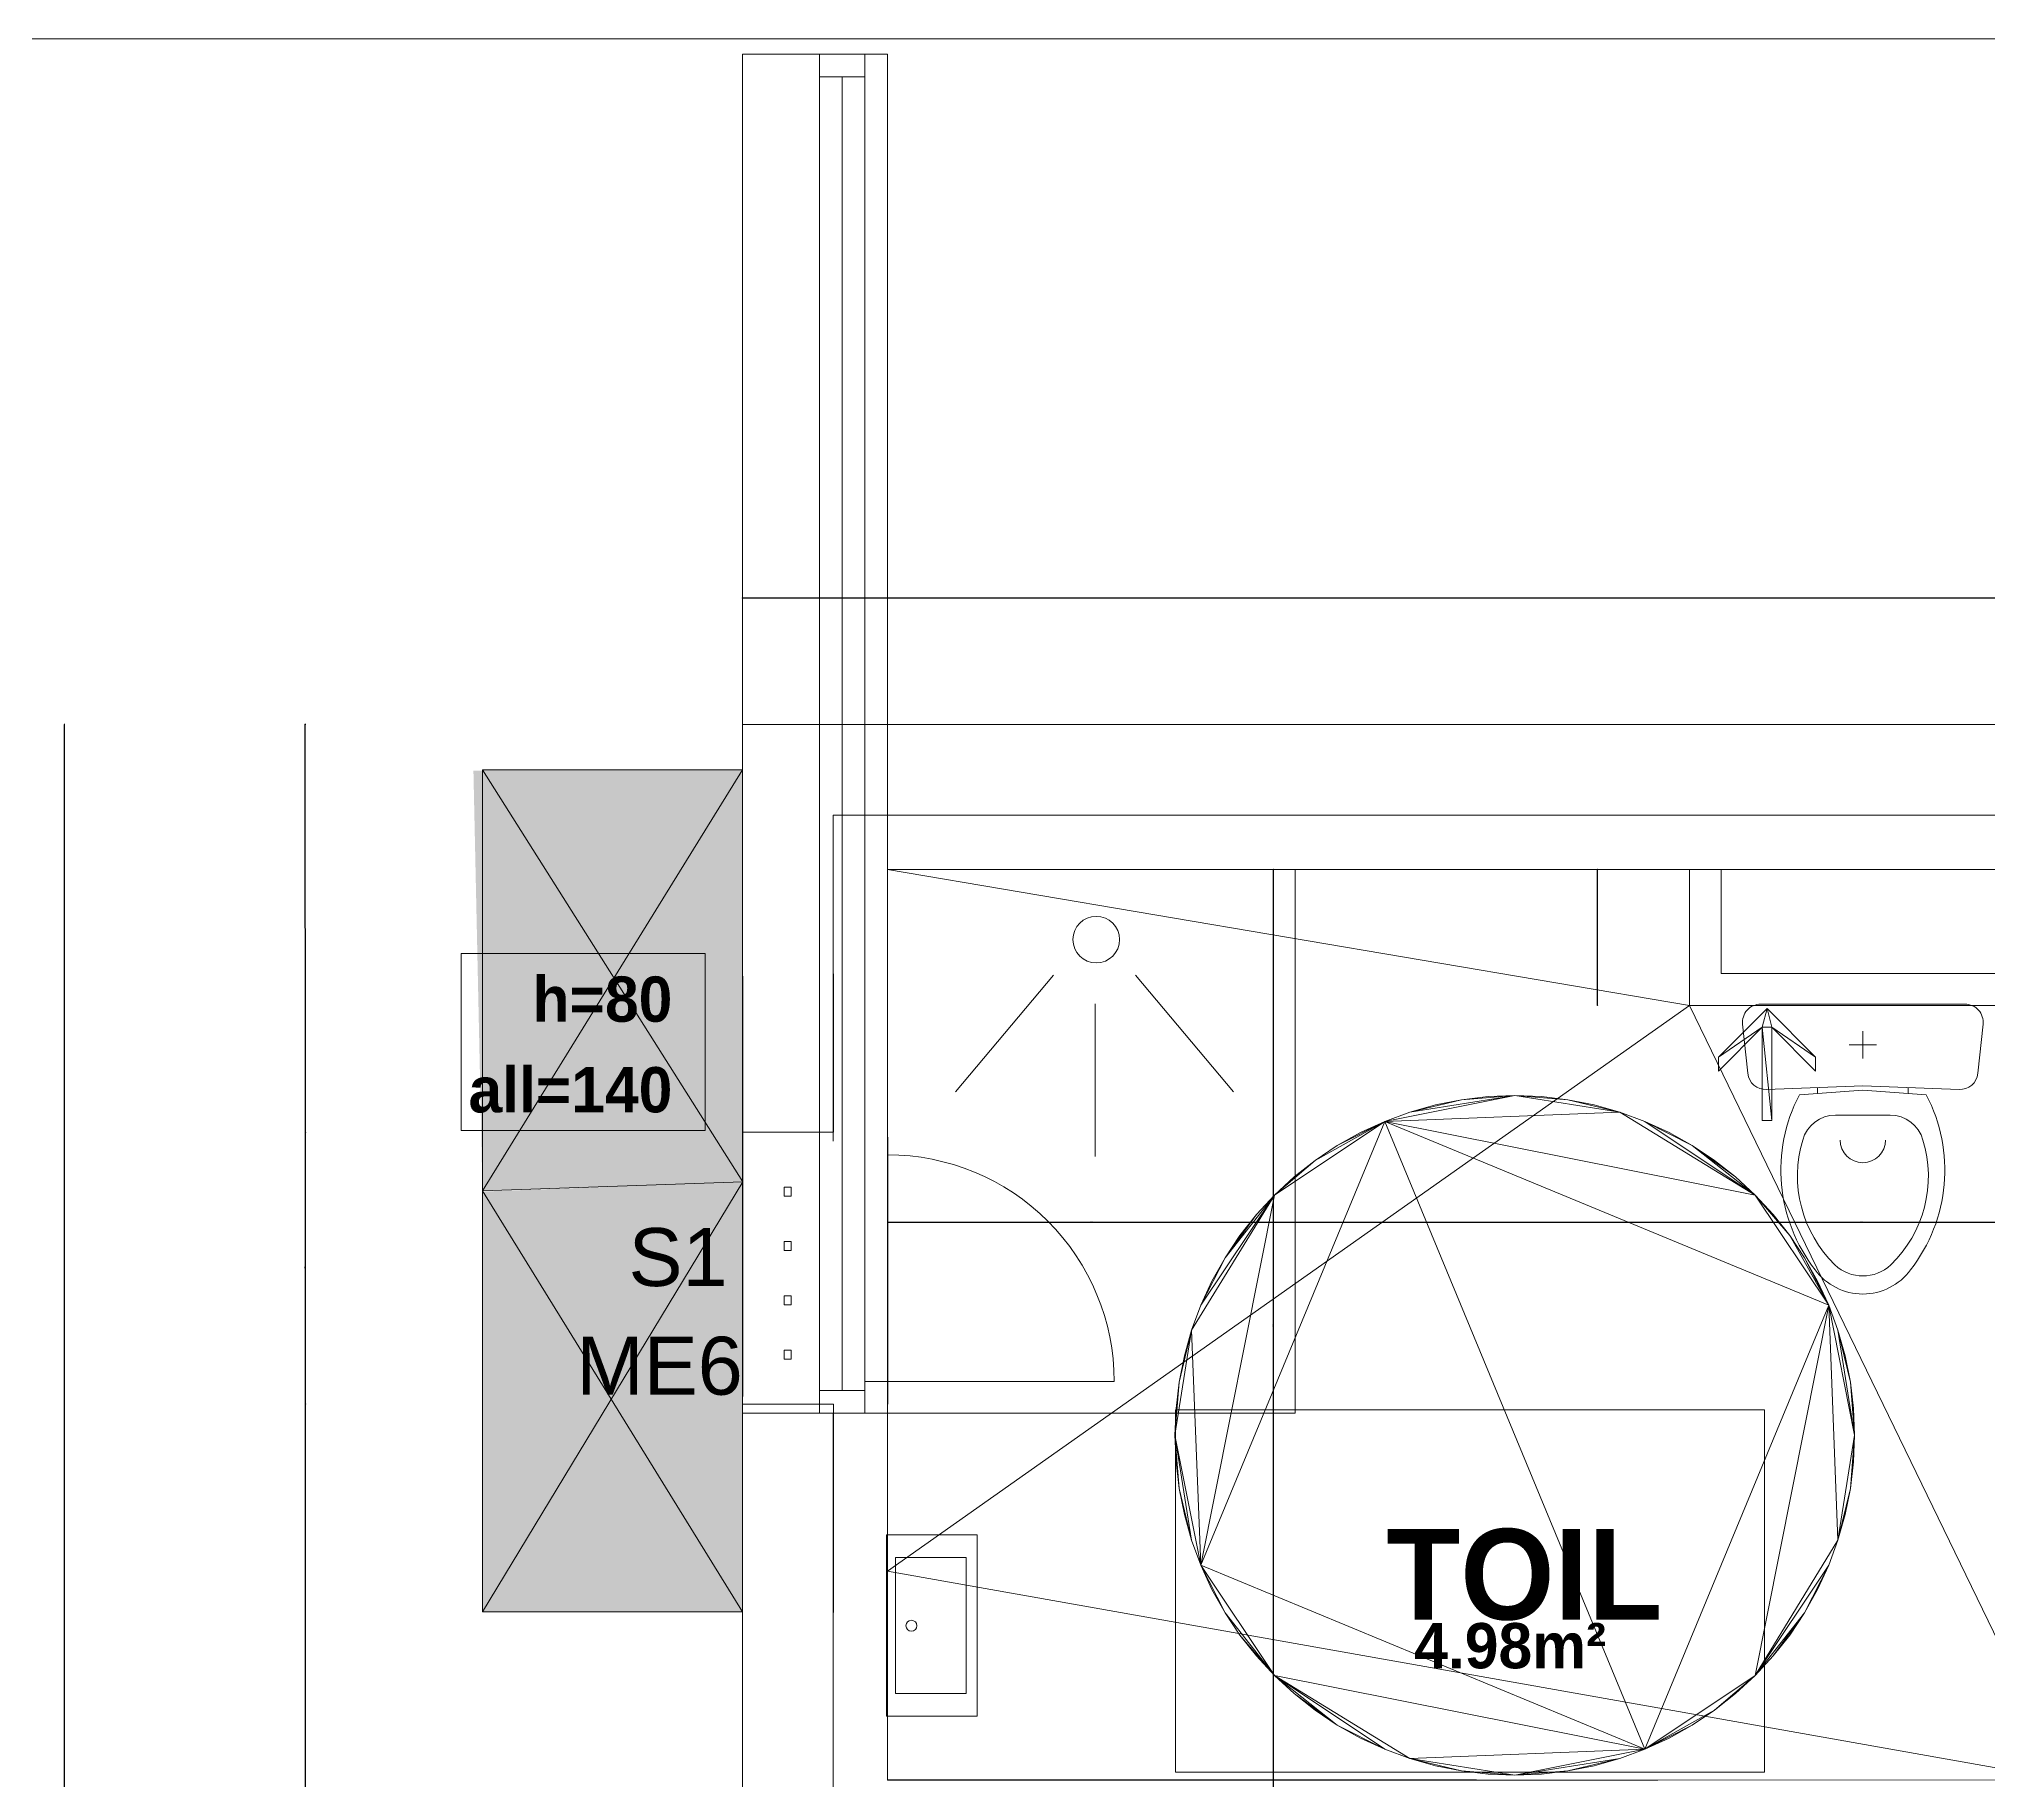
# Model space of a CAD drawing. Header units: metres. Extents: x -12536 to 12621, y -17191 to 9596.
# Drawn here: x -10563.6 to -10133.2, y -1645.3 to -1261 of the extents above; entities that cross this region are included whole.
import ezdxf
from ezdxf.enums import TextEntityAlignment as Align
from ezdxf.lldxf.tags import DXFTag

# ---------------------------------------------------------------- set-up
doc = ezdxf.new("R2010")
doc.units = ezdxf.units.M
doc.header["$MEASUREMENT"] = 0
doc.header["$PDMODE"] = 2
doc.header["$PDSIZE"] = 0.25
for name, color, linetype in [('Calque commun', 7, 'Continuous'), ('Layer2', 7, 'Continuous'), ('Layer5', 7, 'Continuous'), ('Textes', 7, 'Continuous')]:
    doc.layers.add(name, color=color, linetype=linetype)
doc.styles.add('Arial', font='arial.ttf', dxfattribs={"height": 0.128})
doc.styles.add('Arial5', font='arial.ttf', dxfattribs={"height": 0.1})
doc.styles.add('Arial6', font='arial.ttf', dxfattribs={"height": 0.1})
doc.styles.add('Century Gothic', font='GOTHICB.TTF', dxfattribs={"height": 0.4})
doc.styles.add('Century Gothic2', font='GOTHICB.TTF', dxfattribs={"height": 0.313})
doc.styles.add('Century Gothic6', font='GOTHIC.TTF', dxfattribs={"height": 0.18})
tags = doc.linetypes.add('HIDDEN', pattern=[0.375, 0.25, -0.125]).pattern_tags.tags
tags[6:7] = [DXFTag(74, 4), DXFTag(75, 0), DXFTag(340, '0'), DXFTag(46, 1.0), DXFTag(50, 0.0), DXFTag(44, 0.0), DXFTag(45, 0.0)]
tags[4:5] = [DXFTag(74, 4), DXFTag(75, 0), DXFTag(340, '0'), DXFTag(46, 1.0), DXFTag(50, 0.0), DXFTag(44, 0.0), DXFTag(45, 0.0)]
tags = doc.linetypes.add('HIDDEN2', pattern=[0.1875, 0.125, -0.0625]).pattern_tags.tags
tags[6:7] = [DXFTag(74, 4), DXFTag(75, 0), DXFTag(340, '0'), DXFTag(46, 1.0), DXFTag(50, 0.0), DXFTag(44, 0.0), DXFTag(45, 0.0)]
tags[4:5] = [DXFTag(74, 4), DXFTag(75, 0), DXFTag(340, '0'), DXFTag(46, 1.0), DXFTag(50, 0.0), DXFTag(44, 0.0), DXFTag(45, 0.0)]
doc.dimstyles.new('DIM19', dxfattribs={"dimtxt": 0.1, "dimasz": 0.025, "dimexe": 0.1, "dimexo": 0, "dimgap": 5e-05, "dimtad": 1, "dimzin": 1, "dimdsep": 46, "dimtxsty": 'Arial5', "dimblk": 'ORIGIN', "dimcen": 0.09, "dimdle": 0.1, "dimadec": 0, "dimazin": 0, "dimtfac": 1, "dimtdec": 4, "dimtix": 1, "dimtofl": 0, "dimtmove": 0, "dimatfit": 3, "dimfxl": 0.1, "dimfxlon": 1, "dimfrac": 2, "dimtolj": 1, "dimtzin": 0, "dimarcsym": 2})
doc.dimstyles.new('DIM20', dxfattribs={"dimtxt": 0.1, "dimasz": 0.025, "dimexe": 0.1, "dimexo": 0, "dimgap": 5e-05, "dimtad": 1, "dimzin": 1, "dimdsep": 46, "dimtxsty": 'Arial6', "dimblk": 'ORIGIN', "dimcen": 0.09, "dimdle": 0.1, "dimadec": 0, "dimazin": 0, "dimtfac": 1, "dimtdec": 4, "dimtix": 1, "dimtofl": 0, "dimtmove": 0, "dimatfit": 3, "dimfxl": 0.1, "dimfxlon": 1, "dimfrac": 2, "dimtolj": 1, "dimtzin": 0, "dimarcsym": 2})
doc.dimstyles.new('DIM7', dxfattribs={"dimtxt": 0.18, "dimasz": 0.035, "dimexe": 0.05, "dimexo": 0, "dimgap": 0.05, "dimtad": 1, "dimzin": 1, "dimdsep": 46, "dimtxsty": 'Century Gothic6', "dimblk": 'ORIGIN', "dimcen": 0.09, "dimdle": 0.05, "dimadec": 0, "dimazin": 0, "dimtfac": 1, "dimtdec": 4, "dimtix": 1, "dimtofl": 0, "dimtmove": 0, "dimatfit": 3, "dimfxl": 0.05, "dimfxlon": 1, "dimfrac": 2, "dimtolj": 1, "dimtzin": 0, "dimarcsym": 2})

# ---------------------------------------------------------------- blocks, each defined once
blk = doc.blocks.new('Block33692')
at = {"layer": 'Calque commun', "color": 7, "linetype": 'Continuous', "lineweight": 20}
for p, q in [((-10.9588, -10.3407), (-10.9588, -10.1407)), ((-10.7588, -10.3407), (-10.7588, -10.3407))]:
    blk.add_line(p, q, dxfattribs=at)
at = {"layer": 'Calque commun', "color": 7, "linetype": 'Continuous', "lineweight": 5}
blk.add_line((-10.6388, -10.3407), (-10.6388, -10.4607), dxfattribs=at)
blk = doc.blocks.new('Block33693')
at = {"layer": 'Calque commun', "color": 7, "linetype": 'Continuous', "lineweight": 20}
blk.add_line((-10.9588, -10.1407), (-1.9588, -10.1407), dxfattribs=at)
at = {"layer": 'Calque commun', "color": 7, "linetype": 'Continuous', "lineweight": 5}
for p, q in [((-10.7588, -10.3407), (-2.1588, -10.3407)), ((-10.6388, -10.4607), (-2.2789, -10.4607))]:
    blk.add_line(p, q, dxfattribs=at)
blk = doc.blocks.new('Block33759')
at = {"layer": 'Calque commun', "color": 7, "linetype": 'Continuous', "lineweight": 20}
for p, q in [((-10.9588, -11.0607), (-10.9588, -10.1407)), ((-10.9588, -13.2057), (-10.9588, -11.6607))]:
    blk.add_line(p, q, dxfattribs=at)
at = {"layer": 'Calque commun', "color": 7, "linetype": 'Continuous', "lineweight": 5}
for p, q in [((-10.7588, -11.0607), (-10.7588, -10.3407)), ((-10.6388, -11.0607), (-10.6388, -10.4607)), ((-10.7588, -13.2057), (-10.7588, -11.6607)), ((-10.6388, -12.4707), (-10.6388, -11.6607))]:
    blk.add_line(p, q, dxfattribs=at)
blk = doc.blocks.new('wc-3-2')
at = {"layer": 'Layer2', "color": 6, "linetype": 'Continuous', "lineweight": 5}
for p, q in [((-0.2256, 0), (0.2256, 0)), ((-0.2653, -0.0442), (-0.2539, -0.1527)), ((0, -0.06), (0, -0.12)), ((0.2539, -0.1527), (0.2653, -0.0442)), ((-0.03, -0.09), (0.03, -0.09)), ((-0.2125, -0.1885), (0, -0.18)), ((-0.14, -0.2), (0, -0.19)), ((-0.1, -0.184), (-0.1, -0.1971)), ((0, -0.18), (0.2125, -0.1885)), ((0, -0.19), (0.14, -0.2)), ((0.1, -0.1971), (0.1, -0.184)), ((-0.06, -0.2451), (0.06, -0.2451))]:
    blk.add_line(p, q, dxfattribs=at)
at = {"layer": 'Layer2', "color": 6, "linetype": 'Continuous', "lineweight": 5, "flags": 128}
for points in [[(-0.2653, -0.0442, -0.445253), (-0.2256, 0)], [(0.2256, 0, -0.445276), (0.2653, -0.0442)], [(-0.2539, -0.1527, 0.395314), (-0.2125, -0.1885)], [(0.2125, -0.1885, 0.395339), (0.2539, -0.1527)], [(-0.14, -0.2, 0.294671), (-0.1052, -0.5864)], [(0.14, -0.2, -0.294671), (0.1052, -0.5864)], [(-0.1327, -0.3, -0.337883), (-0.0606, -0.2451)], [(0.1327, -0.3, 0.337854), (0.0606, -0.2451)], [(-0.1327, -0.3, 0.281729), (-0.0616, -0.5756)], [(-0.05, -0.3, 1), (0.05, -0.3)], [(0.1327, -0.3, -0.279876), (0.0616, -0.5756)], [(-0.1052, -0.5864, 0.509528), (0.1052, -0.5864)], [(-0.0616, -0.5756, 0.395927), (0.0616, -0.5756)]]:
    blk.add_lwpolyline(points, format="xyb", dxfattribs=at)
blk = doc.blocks.new('_ORIGIN')
at = {"color": 0, "linetype": 'ByBlock', "lineweight": -2}
blk.add_line((0, 0), (-1, 0), dxfattribs=at)
blk.add_circle((0, 0), 0.5, dxfattribs=at)
blk = doc.blocks.new('*D1445')
at = {"layer": 'Calque commun', "color": 0, "linetype": 'ByBlock', "lineweight": -2, "transparency": 16777216}
for p, q in [((-10291.11, -1444.35), (-10291.16, -1444.35)), ((-10291.11, -1444.35), (-10291.11, -1444.38)), ((-10291.11, -1645.31), (-10291.11, -1444.38)), ((-10291.11, -1645.35), (-10291.16, -1645.35))]:
    blk.add_line(p, q, dxfattribs=at)
at = {"layer": 'Calque commun', "color": 0, "linetype": 'Continuous', "lineweight": -2, "transparency": 16777216}
blk.add_line((-10291.11, -1444.31), (-10291.11, -1444.28), dxfattribs=at)
at = {"layer": 'Defpoints', "color": 0, "linetype": 'Continuous', "transparency": 16777216}
for p in [(-10291.11, -1444.35), (-10291.11, -1444.35), (-10291.11, -1645.35)]:
    blk.add_point(p, dxfattribs=at)
at = {"layer": 'Calque commun', "color": 0, "linetype": 'Continuous', "lineweight": -2, "transparency": 16777216, "xscale": 0.03500000014901161, "yscale": 0.03500000014901161, "zscale": 0.03500000014901161, "rotation": 270}
for p in [(-10291.11, -1444.35), (-10291.11, -1645.35)]:
    blk.add_blockref('_ORIGIN', p, dxfattribs=at)
at = {"layer": 'Calque commun', "color": 0, "linetype": 'Continuous', "lineweight": 5, "transparency": 16777216, "insert": (-10291.16, -1544.85), "char_height": 0.18, "attachment_point": 8, "rotation": 90, "line_spacing_factor": 0.773441, "style": 'Century Gothic6'}
blk.add_mtext('\\A1;201.00', dxfattribs=at)
blk = doc.blocks.new('*D1446')
at = {"layer": 'Calque commun', "color": 0, "linetype": 'ByBlock', "lineweight": -2, "transparency": 16777216}
for p, q in [((-10291.11, -1645.35), (-10291.16, -1645.35)), ((-10291.11, -1645.35), (-10291.11, -1645.38)), ((-10291.11, -1650.31), (-10291.11, -1645.38)), ((-10291.11, -1650.35), (-10291.16, -1650.35))]:
    blk.add_line(p, q, dxfattribs=at)
at = {"layer": 'Calque commun', "color": 0, "linetype": 'Continuous', "lineweight": -2, "transparency": 16777216}
blk.add_line((-10291.11, -1645.31), (-10291.11, -1645.28), dxfattribs=at)
at = {"layer": 'Defpoints', "color": 0, "linetype": 'Continuous', "transparency": 16777216}
for p in [(-10291.11, -1645.35), (-10291.11, -1645.35), (-10291.11, -1650.35)]:
    blk.add_point(p, dxfattribs=at)
at = {"layer": 'Calque commun', "color": 0, "linetype": 'Continuous', "lineweight": -2, "transparency": 16777216, "xscale": 0.03500000014901161, "yscale": 0.03500000014901161, "zscale": 0.03500000014901161, "rotation": 270}
for p in [(-10291.11, -1645.35), (-10291.11, -1650.35)]:
    blk.add_blockref('_ORIGIN', p, dxfattribs=at)
at = {"layer": 'Calque commun', "color": 0, "linetype": 'Continuous', "lineweight": 5, "transparency": 16777216, "insert": (-10291.16, -1647.85), "char_height": 0.18, "attachment_point": 8, "rotation": 90, "line_spacing_factor": 0.773441, "style": 'Century Gothic6'}
blk.add_mtext('\\A1;5.00', dxfattribs=at)
blk = doc.blocks.new('*D1449')
at = {"layer": 'Calque commun', "color": 0, "linetype": 'ByBlock', "lineweight": -2, "transparency": 16777216}
for p, q in [((-10206.28, -1522.18), (-10206.28, -1522.28)), ((-10206.25, -1522.23), (-10116.31, -1522.23)), ((-10116.28, -1522.23), (-10116.31, -1522.23)), ((-10116.28, -1522.18), (-10116.28, -1522.28))]:
    blk.add_line(p, q, dxfattribs=at)
at = {"layer": 'Calque commun', "color": 0, "linetype": 'Continuous', "lineweight": -2, "transparency": 16777216}
blk.add_line((-10116.24, -1522.23), (-10116.21, -1522.23), dxfattribs=at)
at = {"layer": 'Defpoints', "color": 0, "linetype": 'Continuous', "transparency": 16777216}
for p in [(-10206.28, -1491.28), (-10116.28, -1491.28), (-10116.28, -1522.23)]:
    blk.add_point(p, dxfattribs=at)
at = {"layer": 'Calque commun', "color": 0, "linetype": 'Continuous', "lineweight": -2, "transparency": 16777216, "xscale": 0.03500000014901161, "yscale": 0.03500000014901161, "zscale": 0.03500000014901161, "rotation": 180}
for p in [(-10206.28, -1522.23), (-10116.28, -1522.23)]:
    blk.add_blockref('_ORIGIN', p, dxfattribs=at)
at = {"layer": 'Calque commun', "color": 0, "linetype": 'Continuous', "lineweight": 5, "transparency": 16777216, "insert": (-10161.28, -1522.18), "char_height": 0.18, "attachment_point": 8, "line_spacing_factor": 0.773441, "style": 'Century Gothic6'}
blk.add_mtext('\\A1;90.00', dxfattribs=at)
blk = doc.blocks.new('*D1450')
at = {"layer": 'Calque commun', "color": 0, "linetype": 'ByBlock', "lineweight": -2, "transparency": 16777216}
for p, q in [((-10286.28, -1522.18), (-10286.28, -1522.28)), ((-10286.24, -1522.23), (-10206.32, -1522.23)), ((-10206.28, -1522.23), (-10206.32, -1522.23)), ((-10206.28, -1522.18), (-10206.28, -1522.28))]:
    blk.add_line(p, q, dxfattribs=at)
at = {"layer": 'Calque commun', "color": 0, "linetype": 'Continuous', "lineweight": -2, "transparency": 16777216}
blk.add_line((-10206.25, -1522.23), (-10206.21, -1522.23), dxfattribs=at)
at = {"layer": 'Defpoints', "color": 0, "linetype": 'Continuous', "transparency": 16777216}
for p in [(-10286.28, -1461.28), (-10206.28, -1491.28), (-10206.28, -1522.23)]:
    blk.add_point(p, dxfattribs=at)
at = {"layer": 'Calque commun', "color": 0, "linetype": 'Continuous', "lineweight": -2, "transparency": 16777216, "xscale": 0.03500000014901161, "yscale": 0.03500000014901161, "zscale": 0.03500000014901161, "rotation": 180}
for p in [(-10286.28, -1522.23), (-10206.28, -1522.23)]:
    blk.add_blockref('_ORIGIN', p, dxfattribs=at)
at = {"layer": 'Calque commun', "color": 0, "linetype": 'Continuous', "lineweight": 5, "transparency": 16777216, "insert": (-10246.28, -1522.18), "char_height": 0.18, "attachment_point": 8, "line_spacing_factor": 0.773441, "style": 'Century Gothic6'}
blk.add_mtext('\\A1;80.00', dxfattribs=at)
blk = doc.blocks.new('*D1451')
at = {"layer": 'Calque commun', "color": 0, "linetype": 'ByBlock', "lineweight": -2, "transparency": 16777216}
for p, q in [((-10376.28, -1522.18), (-10376.28, -1522.28)), ((-10376.24, -1522.23), (-10286.31, -1522.23)), ((-10286.28, -1522.23), (-10286.31, -1522.23)), ((-10286.28, -1522.18), (-10286.28, -1522.28))]:
    blk.add_line(p, q, dxfattribs=at)
at = {"layer": 'Calque commun', "color": 0, "linetype": 'Continuous', "lineweight": -2, "transparency": 16777216}
blk.add_line((-10286.24, -1522.23), (-10286.21, -1522.23), dxfattribs=at)
at = {"layer": 'Defpoints', "color": 0, "linetype": 'Continuous', "transparency": 16777216}
for p in [(-10376.28, -1461.28), (-10286.28, -1461.28), (-10286.28, -1522.23)]:
    blk.add_point(p, dxfattribs=at)
at = {"layer": 'Calque commun', "color": 0, "linetype": 'Continuous', "lineweight": -2, "transparency": 16777216, "xscale": 0.03500000014901161, "yscale": 0.03500000014901161, "zscale": 0.03500000014901161, "rotation": 180}
for p in [(-10376.28, -1522.23), (-10286.28, -1522.23)]:
    blk.add_blockref('_ORIGIN', p, dxfattribs=at)
at = {"layer": 'Calque commun', "color": 0, "linetype": 'Continuous', "lineweight": 5, "transparency": 16777216, "insert": (-10331.28, -1522.18), "char_height": 0.18, "attachment_point": 8, "line_spacing_factor": 0.773441, "style": 'Century Gothic6'}
blk.add_mtext('\\A1;90.00', dxfattribs=at)
blk = doc.blocks.new('@PRES_1_$$_1-29')
at = {"layer": 'Calque commun', "color": 5, "linetype": 'Continuous', "lineweight": 5}
for p, q in [((0, 0.32), (3, 0.32)), ((3, 0.15), (0, 0.15)), ((0.05, 0.05), (0.05, 0.15)), ((2.95, 0.15), (2.95, 0.05)), ((0.05, 0.1), (2.95, 0.1)), ((3, 0.05), (0, 0.05)), ((0, 0), (3, 0))]:
    blk.add_line(p, q, dxfattribs=at)
blk = doc.blocks.new('@PRES_1_$$_1-30')
at = {"layer": 'Calque commun', "color": 7, "linetype": 'Continuous', "lineweight": 5}
blk.add_line((0, 0), (0, 0.32), dxfattribs=at)
blk = doc.blocks.new('@PRES_1_$$_1-31')
at = {"layer": 'Calque commun', "color": 7, "linetype": 'Continuous', "lineweight": 5}
blk.add_line((0, 0), (0, 0.32), dxfattribs=at)
blk = doc.blocks.new('INTER_2D_COMB11')
at = {"layer": 'Layer5', "color": 0, "linetype": 'ByBlock', "lineweight": -2}
for name in ['@PRES_1_$$_1-29', '@PRES_1_$$_1-30']:
    blk.add_blockref(name, (0, 0), dxfattribs=at)
at = {"layer": 'Layer5', "color": 0, "linetype": 'ByBlock', "lineweight": -2, "extrusion": (0, 0, -1), "xscale": -1, "yscale": -1, "zscale": -1, "rotation": 180}
blk.add_blockref('@PRES_1_$$_1-31', (-3, 0), dxfattribs=at)
blk = doc.blocks.new('PLACED_COMB11')
at = {"layer": 'Layer5', "color": 0, "linetype": 'ByBlock', "lineweight": -2}
blk.add_blockref('INTER_2D_COMB11', (0, 0), dxfattribs=at)
blk = doc.blocks.new('*D1492')
at = {"layer": 'Calque commun', "color": 0, "linetype": 'Continuous', "lineweight": -2, "transparency": 16777216}
blk.add_line((-10504.78, -1562.32), (-10504.78, -1562.3), dxfattribs=at)
at = {"layer": 'Calque commun', "color": 0, "linetype": 'ByBlock', "lineweight": -2, "transparency": 16777216}
for p, q in [((-10504.68, -1562.35), (-10504.88, -1562.35)), ((-10504.81, -1722.32), (-10504.78, -1562.37)), ((-10504.78, -1562.35), (-10504.78, -1562.37)), ((-10504.71, -1722.34), (-10504.91, -1722.34))]:
    blk.add_line(p, q, dxfattribs=at)
at = {"layer": 'Defpoints', "color": 0, "linetype": 'Continuous', "transparency": 16777216}
for p in [(-10504.78, -1562.35), (-10433.5, -1562.36), (-10433.53, -1722.36)]:
    blk.add_point(p, dxfattribs=at)
at = {"layer": 'Calque commun', "color": 0, "linetype": 'Continuous', "lineweight": -2, "transparency": 16777216, "xscale": 0.02500000037252903, "yscale": 0.02500000037252903, "zscale": 0.02500000037252903, "rotation": 269.9900278074122}
for p in [(-10504.78, -1562.35), (-10504.81, -1722.34)]:
    blk.add_blockref('_ORIGIN', p, dxfattribs=at)
at = {"layer": 'Calque commun', "color": 0, "linetype": 'Continuous', "lineweight": 5, "transparency": 16777216, "insert": (-10504.79, -1642.35), "char_height": 0.1, "attachment_point": 8, "rotation": 89.99, "line_spacing_factor": 0.773441, "style": 'Arial5'}
blk.add_mtext('\\A1;160.00', dxfattribs=at)
blk = doc.blocks.new('*D1493')
at = {"layer": 'Calque commun', "color": 0, "linetype": 'ByBlock', "lineweight": -2, "transparency": 16777216}
for p, q in [((-10504.73, -1502.35), (-10504.83, -1502.35)), ((-10504.78, -1502.35), (-10504.78, -1502.38)), ((-10504.78, -1562.31), (-10504.78, -1502.38)), ((-10504.73, -1562.35), (-10504.83, -1562.35))]:
    blk.add_line(p, q, dxfattribs=at)
at = {"layer": 'Calque commun', "color": 0, "linetype": 'Continuous', "lineweight": -2, "transparency": 16777216}
blk.add_line((-10504.78, -1502.31), (-10504.78, -1502.28), dxfattribs=at)
at = {"layer": 'Defpoints', "color": 0, "linetype": 'Continuous', "transparency": 16777216}
for p in [(-10504.78, -1502.35), (-10433.5, -1502.35), (-10433.5, -1562.35)]:
    blk.add_point(p, dxfattribs=at)
at = {"layer": 'Calque commun', "color": 0, "linetype": 'Continuous', "lineweight": -2, "transparency": 16777216, "xscale": 0.03500000014901161, "yscale": 0.03500000014901161, "zscale": 0.03500000014901161, "rotation": 270}
for p in [(-10504.78, -1502.35), (-10504.78, -1562.35)]:
    blk.add_blockref('_ORIGIN', p, dxfattribs=at)
at = {"layer": 'Calque commun', "color": 0, "linetype": 'Continuous', "lineweight": 5, "transparency": 16777216, "insert": (-10504.83, -1532.35), "char_height": 0.18, "attachment_point": 8, "rotation": 90, "line_spacing_factor": 0.773441, "style": 'Century Gothic6'}
blk.add_mtext('\\A1;60.00', dxfattribs=at)
blk = doc.blocks.new('*D1494')
at = {"layer": 'Calque commun', "color": 0, "linetype": 'ByBlock', "lineweight": -2, "transparency": 16777216}
for p, q in [((-10504.72, -1412.35), (-10504.92, -1412.35)), ((-10504.82, -1412.35), (-10504.82, -1412.37)), ((-10504.78, -1502.32), (-10504.82, -1412.37)), ((-10504.68, -1502.35), (-10504.88, -1502.35))]:
    blk.add_line(p, q, dxfattribs=at)
at = {"layer": 'Calque commun', "color": 0, "linetype": 'Continuous', "lineweight": -2, "transparency": 16777216}
blk.add_line((-10504.82, -1412.32), (-10504.82, -1412.3), dxfattribs=at)
at = {"layer": 'Defpoints', "color": 0, "linetype": 'Continuous', "transparency": 16777216}
for p in [(-10504.82, -1412.35), (-10433.54, -1412.32), (-10433.5, -1502.32)]:
    blk.add_point(p, dxfattribs=at)
at = {"layer": 'Calque commun', "color": 0, "linetype": 'Continuous', "lineweight": -2, "transparency": 16777216, "xscale": 0.02500000037252903, "yscale": 0.02500000037252903, "zscale": 0.02500000037252903, "rotation": 270.0236170847983}
for p in [(-10504.82, -1412.35), (-10504.78, -1502.35)]:
    blk.add_blockref('_ORIGIN', p, dxfattribs=at)
at = {"layer": 'Calque commun', "color": 0, "linetype": 'Continuous', "lineweight": 5, "transparency": 16777216, "insert": (-10504.8, -1457.35), "char_height": 0.1, "attachment_point": 8, "rotation": 270.0236, "line_spacing_factor": 0.773441, "style": 'Arial6'}
blk.add_mtext('\\A1;90.00', dxfattribs=at)
blk = doc.blocks.new('*D1498')
at = {"layer": 'Calque commun', "color": 0, "linetype": 'ByBlock', "lineweight": -2, "transparency": 16777216}
for p, q in [((-10408.32, -1384.46), (-10408.32, -1384.36)), ((-10408.28, -1384.41), (-9508.35, -1384.41)), ((-9508.32, -1384.41), (-9508.35, -1384.41)), ((-9508.32, -1384.46), (-9508.32, -1384.36))]:
    blk.add_line(p, q, dxfattribs=at)
at = {"layer": 'Calque commun', "color": 0, "linetype": 'Continuous', "lineweight": -2, "transparency": 16777216}
blk.add_line((-9508.28, -1384.41), (-9508.25, -1384.41), dxfattribs=at)
at = {"layer": 'Defpoints', "color": 0, "linetype": 'Continuous', "transparency": 16777216}
for p in [(-9508.32, -1384.41), (-10408.32, -1412.35), (-9508.32, -1412.35)]:
    blk.add_point(p, dxfattribs=at)
at = {"layer": 'Calque commun', "color": 0, "linetype": 'Continuous', "lineweight": -2, "transparency": 16777216, "xscale": 0.03500000014901161, "yscale": 0.03500000014901161, "zscale": 0.03500000014901161, "rotation": 180}
for p in [(-10408.32, -1384.41), (-9508.32, -1384.41)]:
    blk.add_blockref('_ORIGIN', p, dxfattribs=at)
at = {"layer": 'Calque commun', "color": 0, "linetype": 'Continuous', "lineweight": 5, "transparency": 16777216, "insert": (-9958.32, -1384.36), "char_height": 0.18, "attachment_point": 8, "line_spacing_factor": 0.773441, "style": 'Century Gothic6'}
blk.add_mtext('\\A1;900.00', dxfattribs=at)
blk = doc.blocks.new('*D1765')
at = {"layer": 'Calque commun', "color": 0, "linetype": 'ByBlock', "lineweight": -2, "transparency": 16777216}
for p, q in [((-10557.92, -1412.35), (-10558.02, -1412.35)), ((-10557.97, -1412.35), (-10557.97, -1412.38)), ((-10557.97, -2072.31), (-10557.97, -1412.38)), ((-10557.92, -2072.34), (-10558.02, -2072.34))]:
    blk.add_line(p, q, dxfattribs=at)
at = {"layer": 'Calque commun', "color": 0, "linetype": 'Continuous', "lineweight": -2, "transparency": 16777216}
blk.add_line((-10557.97, -1412.31), (-10557.97, -1412.28), dxfattribs=at)
at = {"layer": 'Defpoints', "color": 0, "linetype": 'Continuous', "transparency": 16777216}
for p in [(-10557.97, -1412.35), (-10504.82, -1412.35), (-10504.82, -2072.34)]:
    blk.add_point(p, dxfattribs=at)
at = {"layer": 'Calque commun', "color": 0, "linetype": 'Continuous', "lineweight": -2, "transparency": 16777216, "xscale": 0.03500000014901161, "yscale": 0.03500000014901161, "zscale": 0.03500000014901161, "rotation": 270}
for p in [(-10557.97, -1412.35), (-10557.97, -2072.34)]:
    blk.add_blockref('_ORIGIN', p, dxfattribs=at)
at = {"layer": 'Calque commun', "color": 0, "linetype": 'Continuous', "lineweight": 5, "transparency": 16777216, "insert": (-10558.02, -1742.34), "char_height": 0.18, "attachment_point": 8, "rotation": 90, "line_spacing_factor": 0.773441, "style": 'Century Gothic6'}
blk.add_mtext('\\A1;660.00', dxfattribs=at)
blk = doc.blocks.new('*D1582')
at = {"layer": 'Calque commun', "color": 0, "linetype": 'ByBlock', "lineweight": -2, "transparency": 16777216}
for p, q in [((-10219.54, -1444.35), (-10219.64, -1444.35)), ((-10219.59, -1444.35), (-10219.59, -1444.39)), ((-10219.59, -1474.31), (-10219.59, -1444.39)), ((-10219.54, -1474.34), (-10219.64, -1474.34))]:
    blk.add_line(p, q, dxfattribs=at)
at = {"layer": 'Calque commun', "color": 0, "linetype": 'Continuous', "lineweight": -2, "transparency": 16777216}
blk.add_line((-10219.59, -1444.32), (-10219.59, -1444.28), dxfattribs=at)
at = {"layer": 'Defpoints', "color": 0, "linetype": 'Continuous', "transparency": 16777216}
for p in [(-10219.59, -1444.35), (-10199.32, -1444.35), (-10199.32, -1474.34)]:
    blk.add_point(p, dxfattribs=at)
at = {"layer": 'Calque commun', "color": 0, "linetype": 'Continuous', "lineweight": -2, "transparency": 16777216, "xscale": 0.03500000014901161, "yscale": 0.03500000014901161, "zscale": 0.03500000014901161, "rotation": 270}
for p in [(-10219.59, -1444.35), (-10219.59, -1474.34)]:
    blk.add_blockref('_ORIGIN', p, dxfattribs=at)
at = {"layer": 'Calque commun', "color": 0, "linetype": 'Continuous', "lineweight": 5, "transparency": 16777216, "insert": (-10219.64, -1459.35), "char_height": 0.18, "attachment_point": 8, "rotation": 90, "line_spacing_factor": 0.773441, "style": 'Century Gothic6'}
blk.add_mtext('\\A1;29.99', dxfattribs=at)
blk = doc.blocks.new('80x130')
at = {"layer": 'Calque commun', "color": 7, "linetype": 'HIDDEN', "lineweight": 5}
mesh = blk.add_polyface(dxfattribs=at)
corners = [(0, 0), (0, 1.3), (0.8, 1.3), (0.8, 0)]
mesh.append_faces([[corners[k] for k in face] for face in [(0, 1, 2, 3)]], dxfattribs={"color": 7})
blk = doc.blocks.new('douche90x120')
at = {"layer": 'Calque commun', "color": 7, "linetype": 'Continuous', "lineweight": 5}
for p, q in [((-0.491, -0.1501), (-0.2333, -0.3664)), ((-0.6334, -0.4582), (-0.2969, -0.4582)), ((-0.491, -0.7635), (-0.2333, -0.5472))]:
    blk.add_line(p, q, dxfattribs=at)
blk.add_arc((-0.1549, -0.4608), 0.0514, 90, 89.9994, dxfattribs=at)
mesh = blk.add_polyface(dxfattribs=at)
corners = [(-1.2, -0.9), (0, -0.9), (0, 0), (-1.2, 0)]
mesh.append_faces([[corners[k] for k in face] for face in [(0, 1, 2, 3)]], dxfattribs={"color": 7})
blk = doc.blocks.new('fleche01')
at = {"layer": 'Calque commun', "color": 6, "linetype": 'Continuous', "lineweight": 20}
mesh = blk.add_polyface(dxfattribs=at)
corners = [(1.283, 1), (0.383, 0.1), (1, 1), (1, -1), (0, 0), (0.383, -0.1), (2.3, 0.1), (2.3, -0.1), (1.283, -1)]
mesh.append_faces([[corners[k] for k in face] for face in [(4, 1, 5)]], dxfattribs={"vtx0": -1, "vtx1": -1, "vtx2": -1, "color": 6})
mesh.append_faces([[corners[k] for k in face] for face in [(0, 1, 2)]], dxfattribs={"vtx1": -1, "color": 6})
mesh.append_faces([[corners[k] for k in face] for face in [(3, 4, 5), (4, 2, 1), (7, 5, 1)]], dxfattribs={"vtx1": -1, "vtx2": -1, "color": 6})
mesh.append_faces([[corners[k] for k in face] for face in [(1, 6, 7), (5, 8, 3)]], dxfattribs={"vtx2": -1, "color": 6})
blk = doc.blocks.new('lavmain')
at = {"layer": 'Calque commun', "color": 7, "linetype": 'Continuous', "lineweight": 5}
for p, q in [((0.4, 0), (0, 0)), ((0, 0), (0, -0.2)), ((0.4, -0.2), (0.4, 0)), ((0.35, -0.02), (0.05, -0.02)), ((0.05, -0.02), (0.05, -0.1757)), ((0.35, -0.1757), (0.35, -0.02)), ((0, -0.2), (0.4, -0.2)), ((0.05, -0.1757), (0.35, -0.1757))]:
    blk.add_line(p, q, dxfattribs=at)
blk.add_arc((0.1993, -0.055), 0.0121, 90, 89.9994, dxfattribs=at)

msp = doc.modelspace()

# ---------------------------------------------------------------- linework, layer by layer
at = {"layer": 'Calque commun', "color": 12, "linetype": 'Continuous', "lineweight": 20}
for p, q in [((-10388.292, -1432.345), (-10388.255, -1502.349)), ((-9528.292, -1432.345), (-10388.292, -1432.345)), ((-10388.292, -1432.345), (-10388.292, -1432.345)), ((-10408.28, -1502.346), (-10388.255, -1502.346)), ((-10388.255, -1502.349), (-10388.28, -1502.349)), ((-10408.28, -1562.346), (-10388.255, -1562.349)), ((-10388.317, -1718.844), (-10388.255, -1562.349)), ((-10388.255, -1562.349), (-10388.28, -1562.349))]:
    msp.add_line(p, q, dxfattribs=at)
at = {"layer": 'Calque commun', "color": 7, "linetype": 'Continuous', "lineweight": 5}
msp.add_line((-10376.279, -1562.349), (-10376.316, -1444.348), dxfattribs=at)
at = {"layer": 'Calque commun', "color": 16, "linetype": 'Continuous', "lineweight": 20}
for p, q in [((-10199.317, -1474.345), (-10199.317, -1444.348)), ((-10199.317, -1444.348), (-10192.317, -1444.348)), ((-10192.317, -1467.345), (-10192.317, -1444.348)), ((-10121.107, -1467.345), (-10192.317, -1467.345)), ((-10111.122, -1474.345), (-10199.317, -1474.345))]:
    msp.add_line(p, q, dxfattribs=at)
at = {"layer": 'Calque commun', "color": 7, "linetype": 'HIDDEN2', "lineweight": 5}
msp.add_line((-10381.279, -1557.346), (-10326.279, -1557.346), dxfattribs=at)
at = {"layer": 'Calque commun', "color": 15, "linetype": 'Continuous', "lineweight": 20}
msp.add_line((-10206.316, -1645.346), (-10376.316, -1645.346), dxfattribs=at)
at = {"layer": 'Calque commun', "color": 7, "linetype": 'HIDDEN', "lineweight": 5, "flags": 128}
for points in [[(-10465.719, -1422.346), (-10465.719, -1515.293), (-10408.28, -1513.294), (-10408.317, -1422.346), (-10465.719, -1422.346), (-10408.28, -1513.294), (-10465.719, -1515.293), (-10408.317, -1422.346)], [(-10465.719, -1515.293), (-10465.719, -1608.24), (-10408.317, -1608.24), (-10408.28, -1513.294), (-10465.719, -1515.293), (-10408.317, -1608.24), (-10465.719, -1608.24), (-10408.28, -1513.294)]]:
    msp.add_lwpolyline(points, dxfattribs=at)
at = {"layer": 'Calque commun', "color": 7, "linetype": 'HIDDEN2', "lineweight": 5, "flags": 128}
msp.add_lwpolyline([(-10376.279, -1507.346, -0.4142147), (-10326.279, -1557.346)], format="xyb", dxfattribs=at)
at = {"layer": 'Calque commun', "color": 43, "linetype": 'Continuous', "lineweight": 5, "true_color": 0xdfbd75}
for points in [[(-10408.317, -1422.346), (-10467.71, -1422.509), (-10408.28, -1513.294), (-10465.719, -1515.293)], [(-10408.28, -1513.294), (-10465.719, -1515.456), (-10408.317, -1608.24), (-10465.719, -1608.24)]]:
    msp.add_trace(points, dxfattribs=at)

# ---------------------------------------------------------------- block references
at = {"layer": 'Calque commun', "color": 0, "linetype": 'ByBlock', "lineweight": -2}
for name, p, xscale, yscale, zscale, rotation in [('PLACED_COMB11', (-10376.316, -1564.346), 100, 100, 100, 90), ('douche90x120', (-10376.316, -1444.346), -100, -100, -100, 270), ('lavmain', (-10376.529, -1631.233), 100, 100, 100, 90)]:
    msp.add_blockref(name, p, dxfattribs=dict(at, xscale=xscale, yscale=yscale, zscale=zscale, rotation=rotation))
at = {"layer": 'Calque commun', "color": 0, "linetype": 'ByBlock', "lineweight": -2, "xscale": 100, "yscale": 100, "zscale": 100}
for name in ['Block33693', 'Block33759', 'Block33692']:
    msp.add_blockref(name, (-9312.433, -398.28), dxfattribs=at)
at = {"layer": 'Calque commun', "color": 0, "linetype": 'ByBlock', "lineweight": -2, "extrusion": (0, 0, -1)}
for name, p, xscale, yscale, zscale, rotation in [('fleche01', (10182.196, -1475.069), -10.73741838335991, -10.73741838335991, -10.73741838335991, 90), ('wc-3-2', (10161.047, -1474.077), -100, -100, -100, 180), ('80x130', (10182.765, -1563.614), 100, 100, 100, 270)]:
    msp.add_blockref(name, p, dxfattribs=dict(at, xscale=xscale, yscale=yscale, zscale=zscale, rotation=rotation))

# ---------------------------------------------------------------- texts
at = {"layer": 'Calque commun', "color": 9, "linetype": 'ByBlock', "lineweight": -2, "style": 'Century Gothic2'}
msp.add_text('4.98m²', height=10, dxfattribs=at).set_placement((-10260.058, -1610.697), align=Align.TOP_LEFT)
at = {"layer": 'Calque commun', "color": 5, "linetype": 'ByBlock', "lineweight": -2, "insert": (-10423.804, -1467.974), "char_height": 10, "attachment_point": 3, "line_spacing_factor": 1.2, "style": 'Century Gothic2'}
msp.add_mtext('h=80\\Pall=140', dxfattribs=at)
at = {"layer": 'Textes', "color": 5, "linetype": 'ByBlock', "lineweight": -2, "style": 'Arial'}
for s, p in [('S1', (-10433.477, -1536.313)), ('ME6', (-10445.027, -1560.295))]:
    msp.add_text(s, height=12.8, dxfattribs=at).set_placement(p)
at = {"layer": 'Textes', "color": 5, "linetype": 'ByBlock', "lineweight": -2, "style": 'Century Gothic'}
msp.add_text('TOIL', height=20, dxfattribs=at).set_placement((-10205.317, -1609.924), align=Align.RIGHT)

# ---------------------------------------------------------------- dimensions: what is measured, and where the dimension line sits
at = {"layer": 'Calque commun', "color": 5, "linetype": 'Continuous', "lineweight": 5}
for p1, p2, distance, dimstyle, picture, middle in [((-10408.317, -1412.345), (-9508.317, -1412.345), 27.932, 'DIM7', '*D1498', (-9958.317, -1384.269)), ((-10504.817, -2072.345), (-10504.817, -1412.345), 53.152, 'DIM7', '*D1765', (-10558.114, -1742.345)), ((-10433.504, -1502.317), (-10433.541, -1412.316), 71.276, 'DIM20', '*D1494', (-10504.748, -1457.346)), ((-10291.106, -1645.346), (-10291.106, -1444.35), 0, 'DIM7', '*D1445', (-10291.25, -1544.848)), ((-10199.317, -1474.345), (-10199.317, -1444.353), 20.277, 'DIM7', '*D1582', (-10219.739, -1459.349)), ((-10376.279, -1461.28), (-10286.28, -1461.28), -60.953, 'DIM7', '*D1451', (-10331.279, -1522.089)), ((-10206.28, -1491.277), (-10116.278, -1491.277), -30.956, 'DIM7', '*D1449', (-10161.279, -1522.089)), ((-10433.504, -1562.346), (-10433.504, -1502.346), 71.276, 'DIM7', '*D1493', (-10504.925, -1532.346)), ((-10433.532, -1722.357), (-10433.504, -1562.359), 71.276, 'DIM19', '*D1492', (-10504.845, -1642.345)), ((-10291.106, -1650.346), (-10291.106, -1645.346), 0, 'DIM7', '*D1446', (-10291.25, -1647.846))]:
    dim = msp.add_aligned_dim(p1=p1, p2=p2, distance=distance, dimstyle=dimstyle, dxfattribs=at)
    dim.commit()
    dim.dimension.update_dxf_attribs({"geometry": picture, "text_midpoint": middle})
dim = msp.add_linear_dim(base=(-10206.28, -1522.233), p1=(-10286.28, -1461.28), p2=(-10206.28, -1491.277), dimstyle='DIM7', dxfattribs=at)
dim.commit()
dim.dimension.update_dxf_attribs({"geometry": '*D1450', "text_midpoint": (-10246.28, -1522.089)})

# ---------------------------------------------------------------- meshes
at = {"layer": 'Calque commun', "color": 7, "linetype": 'Continuous', "lineweight": 5}
mesh = msp.add_polyface(dxfattribs=at)
corners = [(-6352.223, -1261.028), (-12352.223, -1261.028), (-12352.223, -5461.028), (-6352.223, -5461.028)]
mesh.append_faces([[corners[k] for k in face] for face in [(0, 1, 2, 3)]], dxfattribs={"color": 7})
at = {"layer": 'Calque commun', "color": 9, "linetype": 'Continuous', "lineweight": 5}
mesh = msp.add_polyface(dxfattribs=at)
corners = [(-10116.315, -1645.346), (-10199.317, -1474.345), (-10116.315, -1474.345), (-10376.316, -1599.239), (-10376.316, -1645.242), (-10376.316, -1444.346), (-10199.317, -1444.353)]
mesh.append_faces([[corners[k] for k in face] for face in [(0, 1, 2)]], dxfattribs={"vtx0": -1, "color": 9})
mesh.append_faces([[corners[k] for k in face] for face in [(5, 1, 3)]], dxfattribs={"vtx0": -1, "vtx1": -1, "color": 9})
mesh.append_faces([[corners[k] for k in face] for face in [(0, 3, 1)]], dxfattribs={"vtx0": -1, "vtx1": -1, "vtx2": -1, "color": 9})
mesh.append_faces([[corners[k] for k in face] for face in [(0, 4, 3), (5, 6, 1)]], dxfattribs={"vtx2": -1, "color": 9})
at = {"layer": 'Calque commun', "color": 9, "linetype": 'HIDDEN2', "lineweight": 5}
mesh = msp.add_polyface(dxfattribs=at)
corners = [(-9540.318, -2040.344), (-9938.758, -2040.329), (-9938.758, -2010.343), (-10278.317, -2015.344), (-10376.316, -1910.344), (-10111.315, -1909.344), (-9921.362, -1444.348), (-9540.318, -1444.346), (-9921.362, -1671.806), (-9921.362, -1705.338), (-10111.315, -1562.347), (-10021.316, -1674.183), (-10346.395, -2040.337), (-10346.395, -2010.344), (-9978.317, -2010.343), (-10208.317, -2015.344), (-9926.362, -1705.338), (-10278.317, -2040.32), (-9926.362, -1674.181), (-9978.317, -2040.328), (-10208.317, -2040.32), (-10376.316, -2010.344), (-10376.316, -1976.343), (-10021.316, -1562.347)]
mesh.append_faces([[corners[k] for k in face] for face in [(3, 5, 15), (9, 2, 16)]], dxfattribs={"vtx0": -1, "vtx1": -1, "color": 9})
mesh.append_faces([[corners[k] for k in face] for face in [(9, 0, 2), (5, 14, 15), (5, 11, 16), (5, 16, 14), (3, 13, 22)]], dxfattribs={"vtx0": -1, "vtx1": -1, "vtx2": -1, "color": 9})
mesh.append_faces([[corners[k] for k in face] for face in [(3, 4, 5), (3, 12, 13), (16, 2, 14), (9, 7, 0), (3, 22, 4)]], dxfattribs={"vtx0": -1, "vtx2": -1, "color": 9})
mesh.append_faces([[corners[k] for k in face] for face in [(23, 11, 10)]], dxfattribs={"vtx1": -1, "color": 9})
mesh.append_faces([[corners[k] for k in face] for face in [(6, 7, 8), (5, 10, 11), (9, 8, 7), (14, 19, 15)]], dxfattribs={"vtx1": -1, "vtx2": -1, "color": 9})
mesh.append_faces([[corners[k] for k in face] for face in [(0, 1, 2), (3, 17, 12), (11, 18, 16), (19, 20, 15), (13, 21, 22)]], dxfattribs={"vtx2": -1, "color": 9})
at = {"layer": 'Calque commun', "color": 11, "linetype": 'Continuous', "lineweight": 20}
mesh = msp.add_polyface(dxfattribs=at)
corners = [(-10470.386, -1462.893), (-10416.549, -1462.893), (-10416.549, -1501.963), (-10470.386, -1501.963)]
mesh.append_faces([[corners[k] for k in face] for face in [(0, 1, 2, 3)]], dxfattribs={"color": 11})
at = {"layer": 'Calque commun', "color": 7, "linetype": 'Continuous', "lineweight": 5}
mesh = msp.add_polyface(dxfattribs=at)
corners = [(-10173.923, -1608.443), (-10171.045, -1603.305), (-10168.58, -1597.957), (-10166.542, -1546.079), (-10162.871, -1569.256), (-10163.794, -1557.523), (-10180.841, -1617.964), (-10184.838, -1622.289), (-10307.162, -1597.957), (-10290.904, -1516.223), (-10309.2, -1546.079), (-10226.138, -1643.332), (-10214.695, -1640.585), (-10237.871, -1644.256), (-10209.17, -1638.547), (-10193.787, -1629.932), (-10311.948, -1580.988), (-10310.799, -1586.764), (-10309.2, -1592.432), (-10184.838, -1516.223), (-10266.572, -1499.965), (-10168.58, -1540.555), (-10266.572, -1638.547), (-10261.047, -1640.585), (-10290.904, -1622.289), (-10312.871, -1569.256), (-10231.987, -1644.025), (-10163.794, -1580.988), (-10163.102, -1575.14), (-10301.819, -1530.068), (-10307.162, -1540.554), (-10249.604, -1495.179), (-10255.379, -1496.328), (-10261.047, -1497.927), (-10310.799, -1551.747), (-10311.948, -1557.523), (-10166.542, -1592.432), (-10164.943, -1586.764), (-10249.604, -1643.332), (-10243.755, -1644.025), (-10281.955, -1508.579), (-10286.58, -1512.225), (-10294.901, -1520.547), (-10298.547, -1525.172), (-10214.695, -1497.927), (-10226.138, -1495.179), (-10237.871, -1494.256), (-10298.547, -1613.34), (-10294.901, -1617.964), (-10271.92, -1502.43), (-10277.058, -1505.308), (-10177.195, -1525.172), (-10180.84, -1520.547), (-10209.17, -1499.965), (-10177.195, -1613.34), (-10277.058, -1633.204), (-10271.92, -1636.081), (-10198.684, -1633.204), (-10198.684, -1505.308), (-10301.819, -1608.443), (-10203.822, -1636.081), (-10304.696, -1603.305), (-10203.822, -1502.43), (-10189.162, -1626.286), (-10220.363, -1642.184), (-10312.64, -1575.14), (-10255.379, -1642.184), (-10243.755, -1494.487), (-10312.64, -1563.371), (-10173.923, -1530.068), (-10171.045, -1535.206), (-10286.58, -1626.286), (-10189.162, -1512.225), (-10281.955, -1629.932), (-10304.696, -1535.206), (-10220.363, -1496.328), (-10231.987, -1494.487), (-10164.943, -1551.747), (-10163.102, -1563.371), (-10193.787, -1508.579)]
mesh.append_faces([[corners[k] for k in face] for face in [(11, 13, 26), (9, 40, 41), (29, 42, 43), (19, 51, 52), (22, 55, 56), (57, 14, 60), (53, 58, 62), (38, 23, 66), (31, 46, 67), (46, 45, 76), (3, 5, 77), (5, 4, 78)]], dxfattribs={"vtx0": -1, "color": 7})
mesh.append_faces([[corners[k] for k in face] for face in [(6, 0, 7), (8, 25, 18), (36, 7, 2), (47, 24, 59), (51, 21, 69), (71, 55, 24)]], dxfattribs={"vtx0": -1, "vtx1": -1, "color": 7})
mesh.append_faces([[corners[k] for k in face] for face in [(3, 4, 5), (8, 9, 10), (11, 12, 13), (7, 14, 15), (19, 20, 21), (0, 2, 7), (29, 30, 9), (7, 21, 14), (36, 4, 21), (44, 45, 46), (8, 24, 14), (25, 10, 35), (8, 10, 25), (18, 25, 16), (8, 14, 20), (38, 13, 23), (8, 20, 9), (19, 58, 53), (13, 14, 23), (8, 59, 24), (21, 20, 14), (31, 33, 46), (36, 21, 7), (36, 27, 4), (9, 20, 40), (19, 21, 51), (19, 44, 20), (24, 23, 14), (44, 46, 20), (22, 24, 55)]], dxfattribs={"vtx0": -1, "vtx1": -1, "vtx2": -1, "color": 7})
mesh.append_faces([[corners[k] for k in face] for face in [(46, 33, 20), (19, 53, 44), (9, 30, 10), (29, 9, 42)]], dxfattribs={"vtx0": -1, "vtx2": -1, "color": 7})
mesh.append_faces([[corners[k] for k in face] for face in [(22, 23, 24), (57, 15, 14), (12, 14, 13), (3, 21, 4), (19, 72, 58), (50, 40, 20)]], dxfattribs={"vtx1": -1, "vtx2": -1, "color": 7})
mesh.append_faces([[corners[k] for k in face] for face in [(0, 1, 2), (16, 17, 18), (27, 28, 4), (31, 32, 33), (10, 34, 35), (36, 37, 27), (38, 39, 13), (47, 48, 24), (20, 49, 50), (6, 54, 0), (8, 61, 59), (15, 63, 7), (11, 64, 12), (25, 65, 16), (35, 68, 25), (21, 70, 69), (71, 73, 55), (29, 74, 30), (44, 75, 45), (72, 79, 58)]], dxfattribs={"vtx2": -1, "color": 7})
at = {"layer": 'Calque commun', "color": 25, "linetype": 'Continuous', "lineweight": 20}
mesh = msp.add_polyface(dxfattribs=at)
corners = [(-10397.595, -1514.474), (-10397.595, -1516.474), (-10399.091, -1516.474), (-10399.091, -1514.474)]
mesh.append_faces([[corners[k] for k in face] for face in [(0, 1, 2, 3)]], dxfattribs={"color": 25})
mesh = msp.add_polyface(dxfattribs=at)
corners = [(-10397.595, -1526.474), (-10397.595, -1528.474), (-10399.091, -1528.474), (-10399.091, -1526.474)]
mesh.append_faces([[corners[k] for k in face] for face in [(0, 1, 2, 3)]], dxfattribs={"color": 25})
mesh = msp.add_polyface(dxfattribs=at)
corners = [(-10397.595, -1538.474), (-10397.595, -1540.474), (-10399.091, -1540.474), (-10399.091, -1538.474)]
mesh.append_faces([[corners[k] for k in face] for face in [(0, 1, 2, 3)]], dxfattribs={"color": 25})
mesh = msp.add_polyface(dxfattribs=at)
corners = [(-10397.595, -1550.474), (-10397.595, -1552.474), (-10399.091, -1552.474), (-10399.091, -1550.474)]
mesh.append_faces([[corners[k] for k in face] for face in [(0, 1, 2, 3)]], dxfattribs={"color": 25})

doc.saveas('drawing.dxf')
